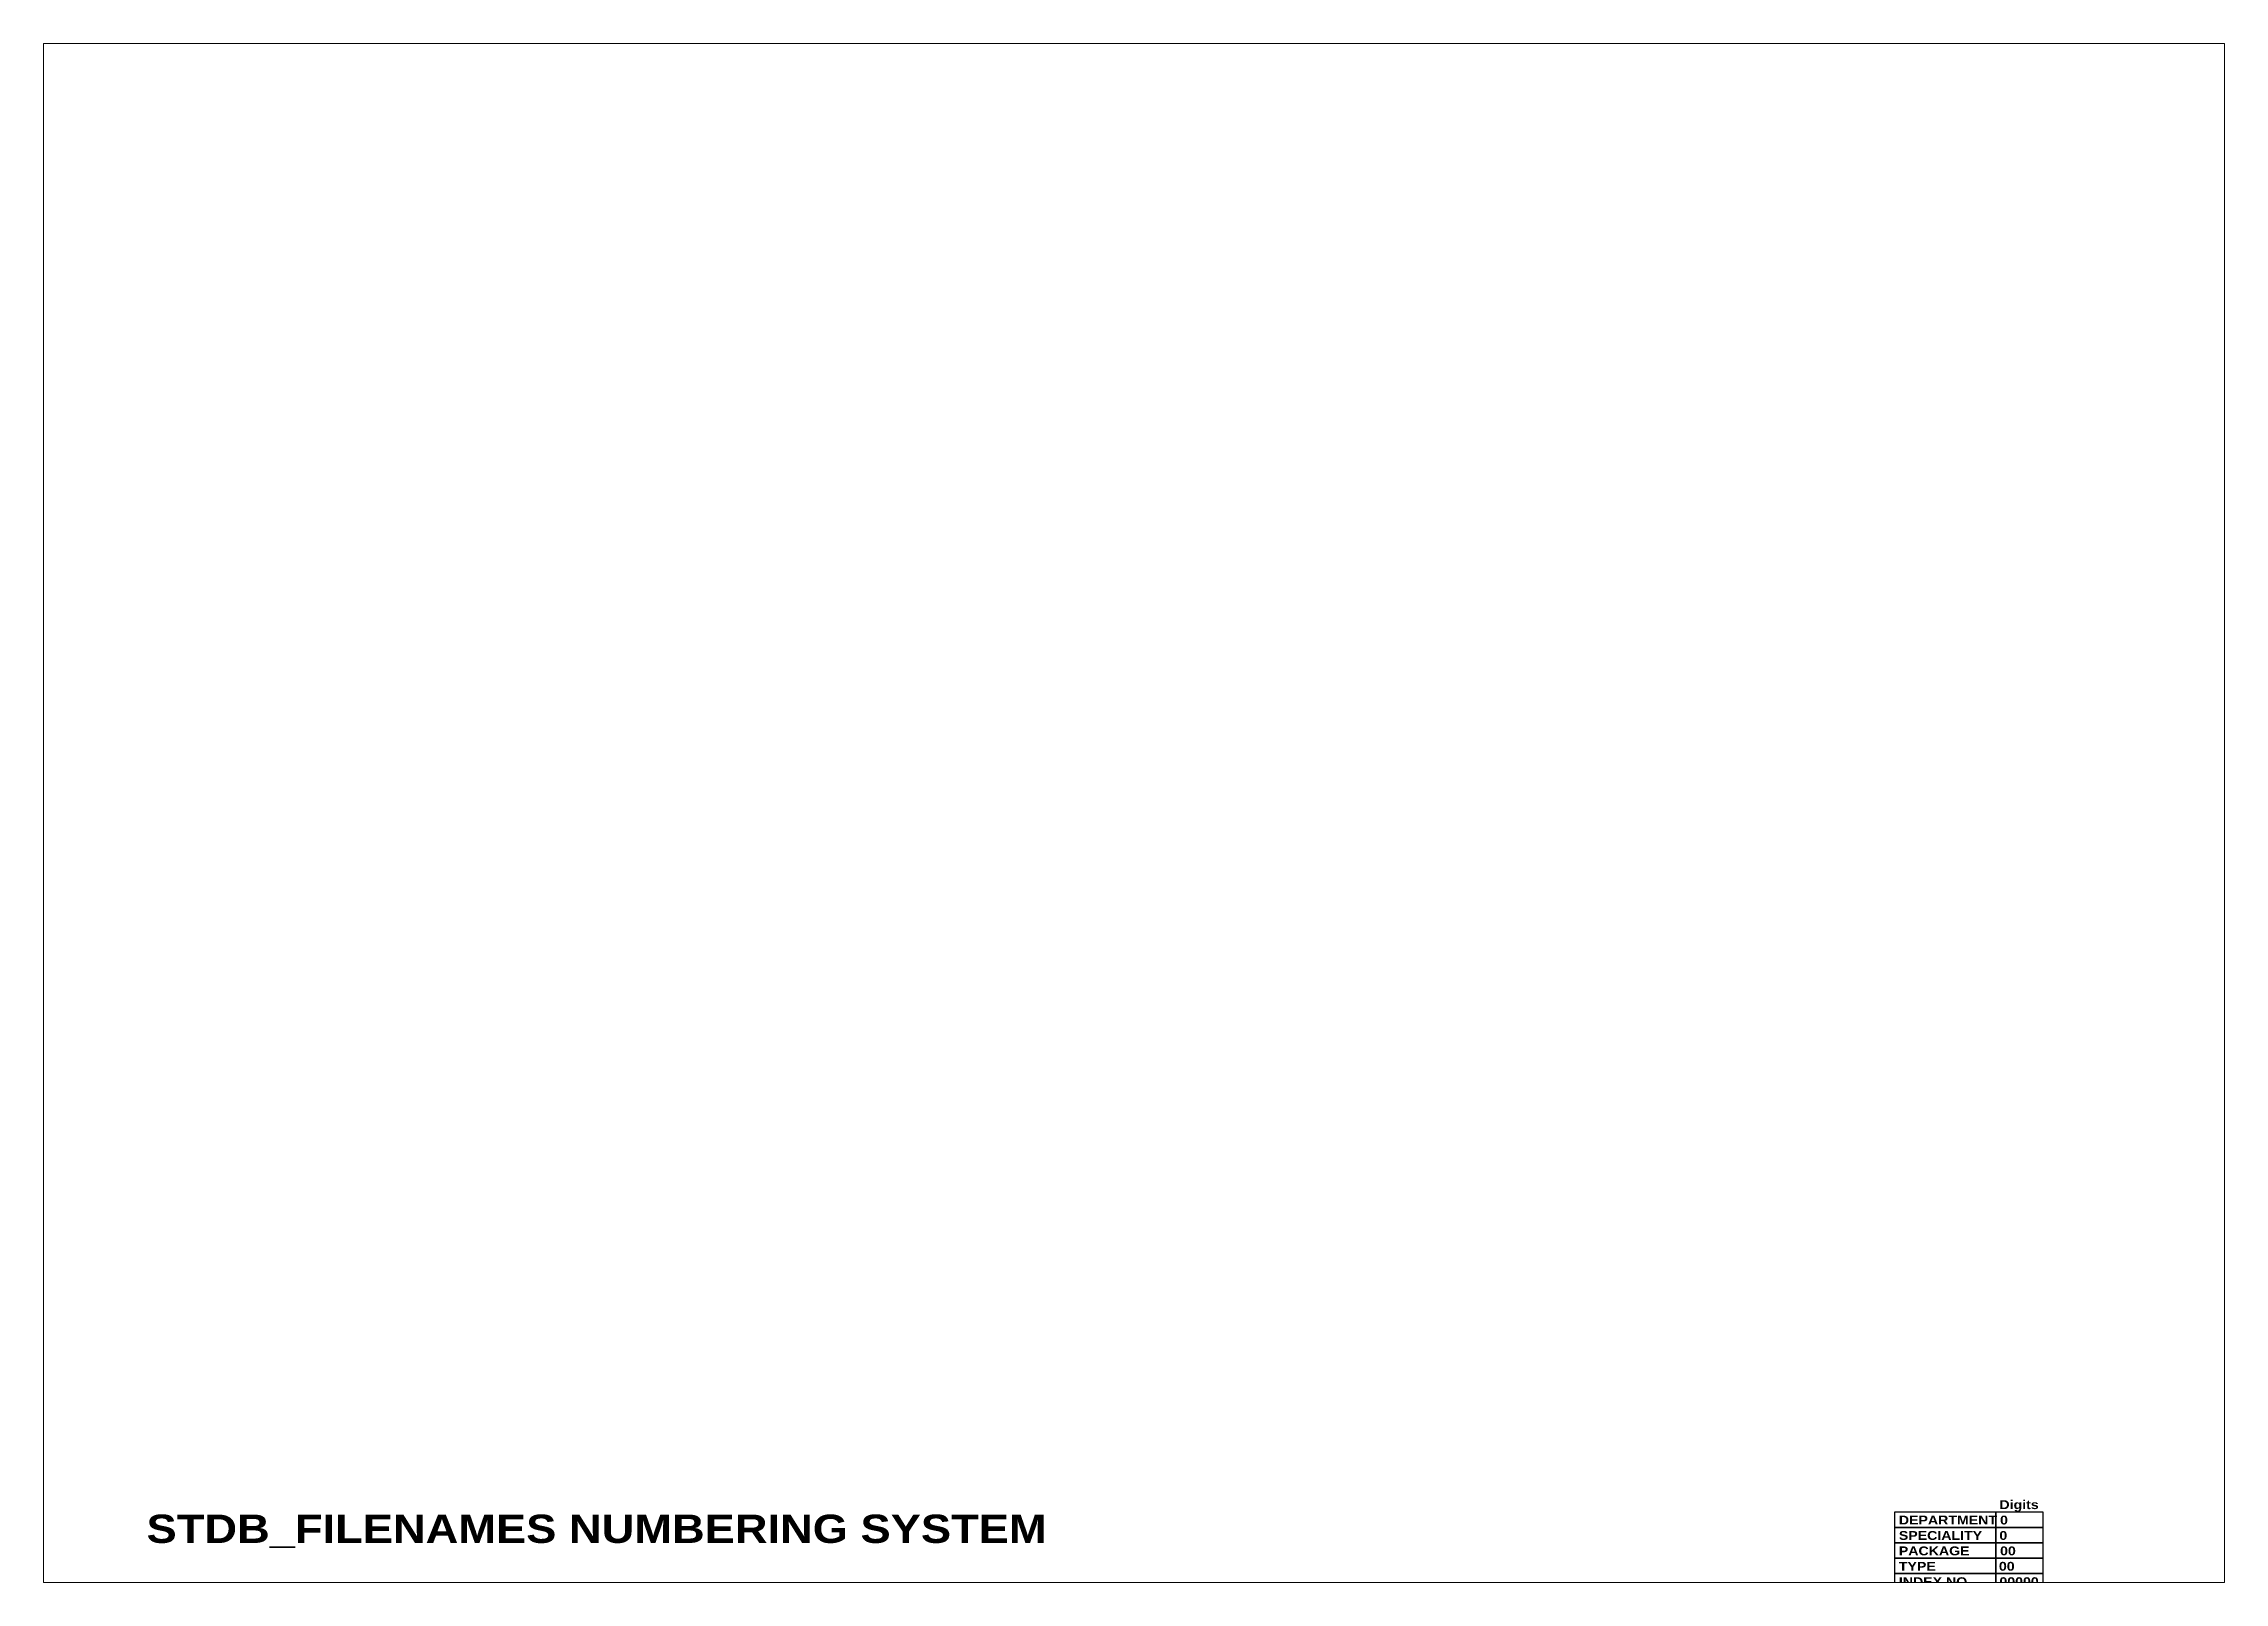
# Paper-space layout 'GENERAL A' of a CAD drawing. Header units: metres, sheet in millimetres. Extents: x 5 to 411, y 5 to 292.
# The model-space entities are those that its viewports show. They can reach past a viewport. Long polylines and large blocks are cut down to what shows.
import ezdxf

# ---------------------------------------------------------------- set-up
doc = ezdxf.new("R2010")
doc.units = ezdxf.units.M
doc.styles.add('Arial Black', font='ariblk.ttf')

msp = doc.modelspace()

# ---------------------------------------------------------------- linework, layer by layer
for points in [[(973.585, -144.533), (990.691, -144.533), (990.691, -147.146), (973.585, -147.146)], [(990.691, -144.533), (998.688, -144.533), (998.688, -147.146), (990.691, -147.146)], [(973.585, -147.146), (990.691, -147.146), (990.691, -149.759), (973.585, -149.759)], [(990.691, -147.146), (998.688, -147.146), (998.688, -149.759), (990.691, -149.759)], [(973.585, -149.759), (990.691, -149.759), (990.691, -152.372), (973.585, -152.372)], [(990.691, -149.759), (998.688, -149.759), (998.688, -152.372), (990.691, -152.372)], [(973.585, -152.372), (990.691, -152.372), (990.691, -154.985), (973.585, -154.985)], [(990.691, -152.372), (998.688, -152.372), (998.688, -154.985), (990.691, -154.985)], [(973.585, -154.985), (990.691, -154.985), (990.691, -157.599), (973.585, -157.599)], [(990.691, -154.985), (998.688, -154.985), (998.688, -157.599), (990.691, -157.599)]]:
    msp.add_lwpolyline(points, close=True)

# ---------------------------------------------------------------- texts
at = {"attachment_point": 1, "style": 'Arial Black'}
for s, width, gutter_width, heights, insert, char_height in [('Digits', 2.965, 1, [0], (991.31, -142.549), 1.5), ('STDB_FILENAMES NUMBERING SYSTEM  ', 157.1342, 90.782, [1.311], (677.062, -144.989), 4.8), ('DEPARTMENT', 16.43585, 1, [0], (974.255, -145.162), 1.5), ('0', 2.965, 1, [0], (991.419, -145.162), 1.5), ('SPECIALITY', 16.43585, 1, [0], (974.255, -147.775), 1.5), ('0', 2.965, 1, [0], (991.304, -147.775), 1.5), ('PACKAGE', 16.43585, 1, [0], (974.255, -150.388), 1.5), ('00', 2.965, 1, [0], (991.419, -150.388), 1.5), ('TYPE', 16.43585, 1, [0], (974.255, -153.002), 1.5), ('00', 2.965, 1, [0], (991.224, -153.002), 1.5), ('INDEX NO.', 16.43585, 1, [0], (974.255, -155.615), 1.5), ('00000', 2.965, 1, [0], (991.31, -155.615), 1.5), ('PROJECT_DOCTYPE_CL1_CL2_CL3_INDEX_YEAR  ', 3.61047, 1, [1.311], (677.416, -157.444), 2.4)]:
    msp.add_mtext_dynamic_manual_height_columns(s, width=width, gutter_width=gutter_width, heights=heights, dxfattribs=dict(at, insert=insert, char_height=char_height))

psp = doc.layouts.new('GENERAL A')

# ---------------------------------------------------------------- viewports
at = {"layer": '0'}
psp.add_viewport(center=(207.99, 148.11), size=(406.85, 287.0957), view_center_point=(-3.029, 14.798), view_height=14.39113, dxfattribs=at)
psp.add_viewport(center=(207.99, 148.11), size=(406.85, 287.0957), view_center_point=(844.534, -25.985), view_height=260.99606, status=3, dxfattribs=at)

doc.saveas('drawing.dxf')
